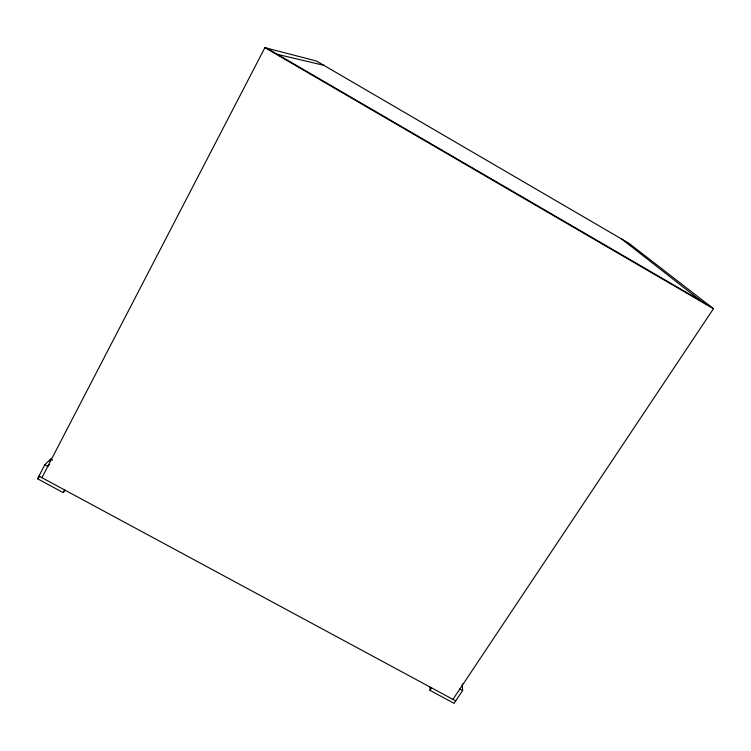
<?xml version="1.0" encoding="UTF-8"?>
<svg xmlns="http://www.w3.org/2000/svg" width="751" height="751" viewBox="0 0 751 751"><rect width="100%" height="100%" fill="white"/><g stroke="black" fill="none" stroke-linecap="round" stroke-linejoin="round"><path stroke-width="1.13" d="M462.278 683.936L462.616 690.554L454.073 703.34L429.976 690.347L429.994 687.043M65.243 490.3L63.15 492.581L37.55 478.772L44.816 464.728L50.692 459.058L52.645 460.11M49.669 461.039L50.692 459.058M41.906 477.683L264.896 47.66L316.387 60.981L628.897 243.258L713.45 308.717L452.937 699.388M63.15 492.581L64.558 489.896M429.976 690.347L431.6 687.878M37.55 478.772L39.784 476.575M49.453 464.709L47.782 466.333L44.816 464.728M277.457 54.363L323.831 65.318M459.828 689.043L462.616 690.554M38.939 476.087L455.716 700.88M266.783 48.148L710.38 306.342M264.896 47.66L713.45 308.717M621.809 239.118L700.411 300.541"/></g></svg>
